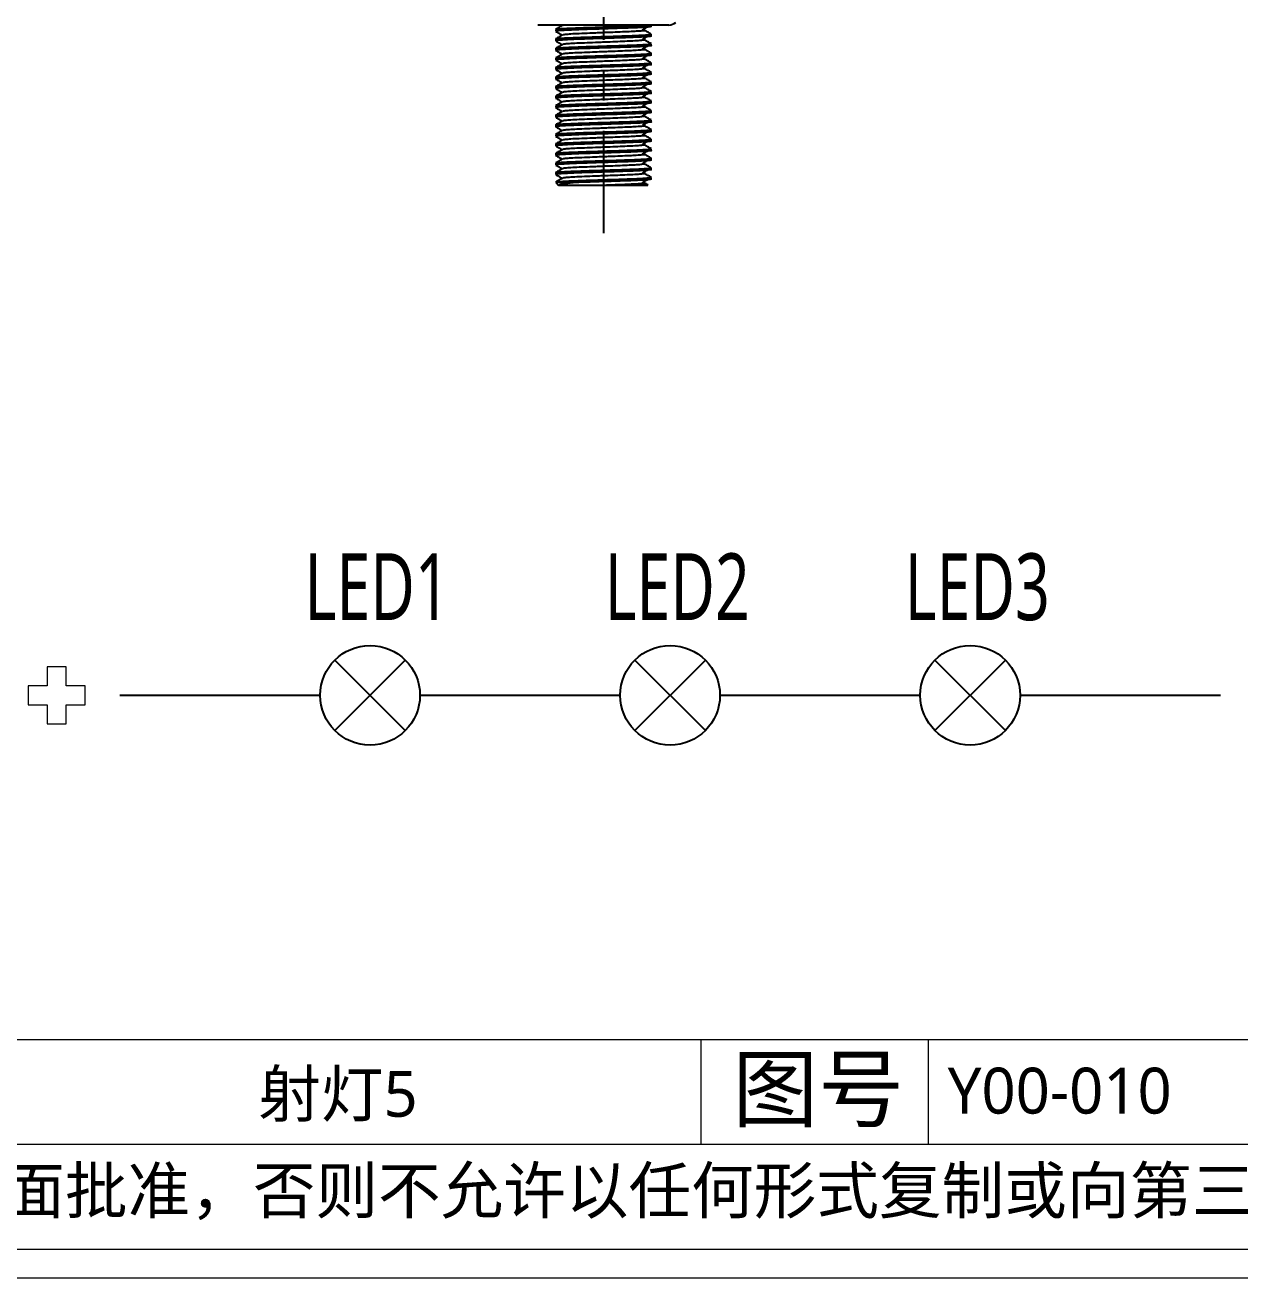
# Model space of a CAD drawing. Header units: millimetres. Extents: x 1036 to 1568, y -23 to 352.
# Drawn here: x 1200.8 to 1328, y -23.1 to 108.2 of the extents above; entities that cross this region are included whole.
import ezdxf

# ---------------------------------------------------------------- set-up
doc = ezdxf.new("R2010")
doc.units = ezdxf.units.MM
doc.linetypes.add('CENTER', pattern=[50.8, 31.75, -6.35, 6.35, -6.35])
doc.layers.get('Defpoints').update_dxf_attribs({"color": 6, "lineweight": 9})
for name, color, linetype, lineweight in [('CenterLine', 1, 'CENTER', 9), ('Dimension', 136, 'Continuous', 9), ('SolidLine', 7, 'Continuous', 30)]:
    doc.layers.add(name, color=color, linetype=linetype, lineweight=lineweight)
doc.styles.add('SLDTEXTSTYLE5', font='TXT', dxfattribs={"width": 0.7})
doc.styles.add('微软雅黑-Light', font='')
doc.styles.get('微软雅黑-Light').set_extended_font_data('Microsoft YaHei Light')

msp = doc.modelspace()

# ---------------------------------------------------------------- linework, layer by layer
at = {"layer": 'CenterLine', "lineweight": -3, "ltscale": 0.5}
msp.add_line((1261.39, 325.68), (1261.39, 86.37), dxfattribs=at)
at = {"layer": 'Defpoints'}
for p, q in [((1039.31, 1.88), (1564.91, 1.88)), ((1271.57, 1.88), (1271.57, -9.1)), ((1295.38, 1.88), (1295.38, -9.1)), ((1564.91, -9.1), (1121.72, -9.1))]:
    msp.add_line(p, q, dxfattribs=at)
for points in [[(1567.91, -23.09), (1567.91, 351.9), (1036.31, 351.9), (1036.31, -23.09)], [(1564.91, -20.09), (1564.91, 348.9), (1039.31, 348.9), (1039.31, -20.09)]]:
    msp.add_lwpolyline(points, close=True, dxfattribs=at)
at = {"layer": 'Dimension'}
for points in [[(1205.13, 38.94), (1205.13, 40.94), (1203.13, 40.94), (1203.13, 38.94)], [(1203.13, 38.94), (1201.13, 38.94), (1201.13, 36.94), (1203.13, 36.94)], [(1205.13, 36.94), (1207.13, 36.94), (1207.13, 38.94), (1205.13, 38.94)], [(1203.13, 36.94), (1203.13, 34.94), (1205.13, 34.94), (1205.13, 36.94)]]:
    msp.add_lwpolyline(points, dxfattribs=at)
at = {"layer": 'SolidLine', "color": 7, "linetype": 'Continuous', "lineweight": 25}
for p, q in [((1268.25, 108.16), (1254.52, 108.16)), ((1256.39, 107.71), (1256.39, 107.51)), ((1256.99, 108.16), (1257.07, 108.11)), ((1266.39, 108.01), (1266.39, 108.16)), ((1256.39, 106.71), (1256.39, 106.51)), ((1266.39, 107.01), (1266.39, 107.21)), ((1256.39, 105.71), (1256.39, 105.51)), ((1266.39, 106.01), (1266.39, 106.21)), ((1266.39, 105.01), (1266.39, 105.21)), ((1256.39, 104.71), (1256.39, 104.51)), ((1256.39, 103.71), (1256.39, 103.51)), ((1266.39, 104.01), (1266.39, 104.21)), ((1256.39, 102.71), (1256.39, 102.51)), ((1266.39, 103.01), (1266.39, 103.21)), ((1256.39, 101.71), (1256.39, 101.51)), ((1266.39, 102.01), (1266.39, 102.21)), ((1266.39, 101.01), (1266.39, 101.21)), ((1256.39, 100.71), (1256.39, 100.51)), ((1266.39, 100.01), (1266.39, 100.21)), ((1256.39, 99.71), (1256.39, 99.51)), ((1256.39, 98.71), (1256.39, 98.51)), ((1266.39, 99.01), (1266.39, 99.21)), ((1256.39, 97.71), (1256.39, 97.51)), ((1266.39, 98.01), (1266.39, 98.21)), ((1266.39, 97.01), (1266.39, 97.21)), ((1256.39, 96.71), (1256.39, 96.51)), ((1266.39, 96.01), (1266.39, 96.21)), ((1256.39, 95.71), (1256.39, 95.51)), ((1256.39, 94.71), (1256.39, 94.51)), ((1266.39, 95.01), (1266.39, 95.21)), ((1256.39, 93.71), (1256.39, 93.51)), ((1266.39, 94.01), (1266.39, 94.21)), ((1266.39, 93.01), (1266.39, 93.21)), ((1256.39, 92.71), (1256.39, 92.51)), ((1266.39, 92.01), (1266.39, 92.21)), ((1256.39, 91.66), (1256.69, 91.36)), ((1258.31, 91.66), (1256.39, 91.66)), ((1266.03, 91.36), (1266.03, 91.37))]:
    msp.add_line(p, q, dxfattribs=at)
at = {"layer": 'SolidLine', "lineweight": -3}
for p, q in [((1240.64, 34.26), (1233.26, 41.64)), ((1233.26, 34.26), (1240.64, 41.64)), ((1272.06, 34.26), (1264.68, 41.64)), ((1264.68, 34.26), (1272.06, 41.64)), ((1303.48, 34.26), (1296.1, 41.64)), ((1296.1, 34.26), (1303.48, 41.64)), ((1210.74, 37.95), (1231.73, 37.95)), ((1242.16, 37.95), (1263.15, 37.95)), ((1273.59, 37.95), (1294.57, 37.95)), ((1305.01, 37.95), (1325.99, 37.95))]:
    msp.add_line(p, q, dxfattribs=at)
for centre in [(1236.95, 37.95), (1268.37, 37.95), (1299.79, 37.95)]:
    msp.add_circle(centre, 5.22, dxfattribs=at)
at = {"layer": 'SolidLine', "color": 7, "linetype": 'Continuous', "lineweight": 25}
msp.add_arc((1267.78, 110.58), 2.47, 280.7935, 298.9646, dxfattribs=at)
for points, knots in [([(1257.09, 108.12), (1256.98, 108.05), (1256.74, 107.92), (1256.51, 107.78), (1256.4, 107.72)], [0, 0, 0, 0, 0.4999178, 1, 1, 1, 1]), ([(1266.37, 108.01), (1266.37, 108.01), (1266.39, 107.99), (1266.12, 107.96), (1265.47, 107.91), (1264.53, 107.87), (1263.44, 107.83), (1262.21, 107.79), (1260.93, 107.75), (1259.67, 107.71), (1258.53, 107.67), (1257.57, 107.62), (1256.87, 107.59), (1256.44, 107.55), (1256.42, 107.52), (1256.41, 107.51)], [0, 0, 0, 0, 0.022688, 0.112978, 0.205126, 0.285718, 0.366246, 0.448243, 0.529054, 0.609377, 0.691352, 0.772363, 0.85252, 0.934455, 1, 1, 1, 1]), ([(1256.42, 107.72), (1256.42, 107.72), (1256.42, 107.74), (1256.71, 107.77), (1257.3, 107.81), (1258.18, 107.85), (1259.27, 107.89), (1260.49, 107.93), (1261.77, 107.97), (1263.03, 108.01), (1264.18, 108.05), (1265.14, 108.09), (1265.81, 108.13), (1266.02, 108.15), (1266.09, 108.16)], [0, 0, 0, 0, 0.02808, 0.113512, 0.205776, 0.297067, 0.390382, 0.482854, 0.574, 0.667247, 0.759906, 0.850951, 0.944107, 1, 1, 1, 1]), ([(1257.3, 108.16), (1257.26, 108.15), (1257.13, 108.14), (1257.13, 108.13), (1257.14, 108.12)], [0, 0, 0, 0, 0.295895, 1, 1, 1, 1]), ([(1265.46, 107.66), (1265.57, 107.73), (1265.79, 107.86), (1266.01, 108), (1266.12, 108.06)], [0, 0, 0, 0, 0.4999896, 1, 1, 1, 1]), ([(1256.39, 107.5), (1256.51, 107.44), (1256.74, 107.3), (1256.96, 107.17), (1257.07, 107.11)], [0, 0, 0, 0, 0.512173, 1, 1, 1, 1]), ([(1256.39, 106.5), (1256.51, 106.44), (1256.74, 106.3), (1256.96, 106.17), (1257.07, 106.11)], [0, 0, 0, 0, 0.512173, 1, 1, 1, 1]), ([(1257.09, 107.12), (1256.98, 107.05), (1256.74, 106.92), (1256.51, 106.78), (1256.4, 106.72)], [0, 0, 0, 0, 0.499919, 1, 1, 1, 1]), ([(1266.37, 107.01), (1266.37, 107.01), (1266.39, 106.99), (1266.12, 106.96), (1265.47, 106.91), (1264.53, 106.87), (1263.44, 106.83), (1262.21, 106.79), (1260.93, 106.75), (1259.67, 106.71), (1258.53, 106.67), (1257.57, 106.62), (1256.87, 106.59), (1256.44, 106.55), (1256.42, 106.52), (1256.41, 106.51)], [0, 0, 0, 0, 0.022688, 0.112978, 0.205126, 0.285718, 0.366246, 0.448243, 0.529054, 0.609377, 0.691352, 0.772363, 0.85252, 0.934455, 1, 1, 1, 1]), ([(1256.42, 106.72), (1256.42, 106.72), (1256.42, 106.74), (1256.71, 106.77), (1257.3, 106.81), (1258.18, 106.85), (1259.27, 106.89), (1260.49, 106.93), (1261.77, 106.97), (1263.03, 107.01), (1264.18, 107.05), (1265.15, 107.09), (1265.87, 107.13), (1266.32, 107.17), (1266.35, 107.19), (1266.37, 107.21)], [0, 0, 0, 0, 0.025152, 0.101678, 0.184323, 0.266097, 0.349683, 0.432515, 0.514158, 0.597683, 0.680683, 0.762236, 0.84568, 0.928828, 1, 1, 1, 1]), ([(1265.63, 107.62), (1265.66, 107.61), (1265.73, 107.59), (1265.46, 107.55), (1264.91, 107.51), (1264.1, 107.47), (1263.16, 107.43), (1262.2, 107.39), (1261.31, 107.36), (1260.39, 107.32), (1259.36, 107.28), (1258.35, 107.24), (1257.6, 107.19), (1257.17, 107.15), (1257.15, 107.13), (1257.14, 107.12)], [0, 0, 0, 0, 0.0444103, 0.1347203, 0.2268902, 0.3075015, 0.3880471, 0.4700638, 0.5281682, 0.5848154, 0.6763492, 0.7681827, 0.8581192, 0.9500945, 1, 1, 1, 1]), ([(1265.63, 106.62), (1265.66, 106.61), (1265.73, 106.59), (1265.46, 106.55), (1264.91, 106.51), (1264.1, 106.47), (1263.16, 106.43), (1262.2, 106.39), (1261.31, 106.36), (1260.39, 106.32), (1259.36, 106.28), (1258.35, 106.24), (1257.6, 106.19), (1257.17, 106.15), (1257.15, 106.13), (1257.14, 106.12)], [0, 0, 0, 0, 0.04441, 0.13472, 0.22689, 0.307501, 0.388047, 0.470064, 0.528168, 0.584815, 0.676349, 0.768183, 0.858119, 0.950094, 1, 1, 1, 1]), ([(1265.46, 106.66), (1265.57, 106.73), (1265.79, 106.86), (1266.01, 107), (1266.12, 107.06)], [0, 0, 0, 0, 0.4999896, 1, 1, 1, 1]), ([(1266.38, 107.22), (1266.26, 107.28), (1266.03, 107.42), (1265.79, 107.55), (1265.68, 107.62)], [0, 0, 0, 0, 0.500081, 1, 1, 1, 1]), ([(1266.38, 106.22), (1266.26, 106.28), (1266.03, 106.42), (1265.79, 106.55), (1265.68, 106.62)], [0, 0, 0, 0, 0.5000822, 1, 1, 1, 1]), ([(1256.39, 105.5), (1256.51, 105.44), (1256.74, 105.3), (1256.96, 105.17), (1257.07, 105.11)], [0, 0, 0, 0, 0.512176, 1, 1, 1, 1]), ([(1257.09, 106.12), (1256.98, 106.05), (1256.74, 105.92), (1256.51, 105.78), (1256.4, 105.72)], [0, 0, 0, 0, 0.4999178, 1, 1, 1, 1]), ([(1257.09, 105.12), (1256.98, 105.05), (1256.74, 104.92), (1256.51, 104.78), (1256.4, 104.72)], [0, 0, 0, 0, 0.499919, 1, 1, 1, 1]), ([(1266.37, 106.01), (1266.37, 106.01), (1266.39, 105.99), (1266.12, 105.96), (1265.47, 105.91), (1264.53, 105.87), (1263.44, 105.83), (1262.21, 105.79), (1260.93, 105.75), (1259.67, 105.71), (1258.53, 105.67), (1257.57, 105.62), (1256.87, 105.59), (1256.44, 105.55), (1256.42, 105.52), (1256.41, 105.51)], [0, 0, 0, 0, 0.022688, 0.112978, 0.205126, 0.285718, 0.366246, 0.448243, 0.529054, 0.609377, 0.691352, 0.772363, 0.85252, 0.934455, 1, 1, 1, 1]), ([(1266.37, 105.01), (1266.37, 105.01), (1266.39, 104.99), (1266.12, 104.96), (1265.47, 104.91), (1264.53, 104.87), (1263.44, 104.83), (1262.21, 104.79), (1260.93, 104.75), (1259.67, 104.71), (1258.53, 104.67), (1257.57, 104.62), (1256.87, 104.59), (1256.44, 104.55), (1256.42, 104.52), (1256.41, 104.51)], [0, 0, 0, 0, 0.022688, 0.112978, 0.205126, 0.285718, 0.366246, 0.448243, 0.529054, 0.609377, 0.691352, 0.772363, 0.85252, 0.934455, 1, 1, 1, 1]), ([(1256.42, 105.72), (1256.42, 105.72), (1256.42, 105.74), (1256.71, 105.77), (1257.3, 105.81), (1258.18, 105.85), (1259.27, 105.89), (1260.49, 105.93), (1261.77, 105.97), (1263.03, 106.01), (1264.18, 106.05), (1265.15, 106.09), (1265.87, 106.13), (1266.32, 106.17), (1266.35, 106.19), (1266.37, 106.21)], [0, 0, 0, 0, 0.025152, 0.101678, 0.184323, 0.266097, 0.349683, 0.432515, 0.514158, 0.597683, 0.680683, 0.762236, 0.84568, 0.928828, 1, 1, 1, 1]), ([(1256.42, 104.72), (1256.42, 104.72), (1256.42, 104.74), (1256.71, 104.77), (1257.3, 104.81), (1258.18, 104.85), (1259.27, 104.89), (1260.49, 104.93), (1261.77, 104.97), (1263.03, 105.01), (1264.18, 105.05), (1265.15, 105.09), (1265.87, 105.13), (1266.32, 105.17), (1266.35, 105.19), (1266.37, 105.21)], [0, 0, 0, 0, 0.025152, 0.101678, 0.184323, 0.266097, 0.349683, 0.432515, 0.514158, 0.597683, 0.680683, 0.762236, 0.84568, 0.928828, 1, 1, 1, 1]), ([(1265.63, 105.62), (1265.66, 105.61), (1265.73, 105.59), (1265.46, 105.55), (1264.91, 105.51), (1264.1, 105.47), (1263.16, 105.43), (1262.2, 105.39), (1261.31, 105.36), (1260.39, 105.32), (1259.36, 105.28), (1258.35, 105.24), (1257.6, 105.19), (1257.17, 105.15), (1257.15, 105.13), (1257.14, 105.12)], [0, 0, 0, 0, 0.04441, 0.13472, 0.22689, 0.307501, 0.388047, 0.470064, 0.528168, 0.584815, 0.676349, 0.768183, 0.858119, 0.950094, 1, 1, 1, 1]), ([(1265.46, 105.66), (1265.57, 105.73), (1265.79, 105.86), (1266.01, 106), (1266.12, 106.06)], [0, 0, 0, 0, 0.499988, 1, 1, 1, 1]), ([(1265.46, 104.66), (1265.57, 104.73), (1265.79, 104.86), (1266.01, 105), (1266.12, 105.06)], [0, 0, 0, 0, 0.4999896, 1, 1, 1, 1]), ([(1266.38, 105.22), (1266.26, 105.28), (1266.03, 105.42), (1265.79, 105.55), (1265.68, 105.62)], [0, 0, 0, 0, 0.500081, 1, 1, 1, 1]), ([(1256.39, 104.5), (1256.51, 104.44), (1256.74, 104.3), (1256.96, 104.17), (1257.07, 104.11)], [0, 0, 0, 0, 0.512173, 1, 1, 1, 1]), ([(1257.09, 104.12), (1256.98, 104.05), (1256.74, 103.92), (1256.51, 103.78), (1256.4, 103.72)], [0, 0, 0, 0, 0.4999178, 1, 1, 1, 1]), ([(1266.37, 104.01), (1266.37, 104.01), (1266.39, 103.99), (1266.12, 103.96), (1265.47, 103.91), (1264.53, 103.87), (1263.44, 103.83), (1262.21, 103.79), (1260.93, 103.75), (1259.67, 103.71), (1258.53, 103.67), (1257.57, 103.62), (1256.87, 103.59), (1256.44, 103.55), (1256.42, 103.52), (1256.41, 103.51)], [0, 0, 0, 0, 0.022688, 0.112978, 0.205126, 0.285718, 0.366246, 0.448243, 0.529054, 0.609377, 0.691352, 0.772363, 0.85252, 0.934455, 1, 1, 1, 1]), ([(1256.42, 103.72), (1256.42, 103.72), (1256.42, 103.74), (1256.71, 103.77), (1257.3, 103.81), (1258.18, 103.85), (1259.27, 103.89), (1260.49, 103.93), (1261.77, 103.97), (1263.03, 104.01), (1264.18, 104.05), (1265.15, 104.09), (1265.87, 104.13), (1266.32, 104.17), (1266.35, 104.19), (1266.37, 104.21)], [0, 0, 0, 0, 0.025152, 0.101678, 0.184323, 0.266097, 0.349683, 0.432515, 0.514158, 0.597683, 0.680683, 0.762236, 0.84568, 0.928828, 1, 1, 1, 1]), ([(1265.63, 104.62), (1265.66, 104.61), (1265.73, 104.59), (1265.46, 104.55), (1264.91, 104.51), (1264.1, 104.47), (1263.16, 104.43), (1262.2, 104.39), (1261.31, 104.36), (1260.39, 104.32), (1259.36, 104.28), (1258.35, 104.24), (1257.6, 104.19), (1257.17, 104.15), (1257.15, 104.13), (1257.14, 104.12)], [0, 0, 0, 0, 0.04441, 0.13472, 0.22689, 0.307501, 0.388047, 0.470064, 0.528168, 0.584815, 0.676349, 0.768183, 0.858119, 0.950094, 1, 1, 1, 1]), ([(1265.46, 103.66), (1265.57, 103.73), (1265.79, 103.86), (1266.01, 104), (1266.12, 104.06)], [0, 0, 0, 0, 0.499988, 1, 1, 1, 1]), ([(1266.38, 104.22), (1266.26, 104.28), (1266.03, 104.42), (1265.79, 104.55), (1265.68, 104.62)], [0, 0, 0, 0, 0.5000822, 1, 1, 1, 1]), ([(1256.39, 103.5), (1256.51, 103.44), (1256.74, 103.3), (1256.96, 103.17), (1257.07, 103.11)], [0, 0, 0, 0, 0.512176, 1, 1, 1, 1]), ([(1256.39, 102.5), (1256.51, 102.44), (1256.74, 102.3), (1256.96, 102.17), (1257.07, 102.11)], [0, 0, 0, 0, 0.512173, 1, 1, 1, 1]), ([(1257.09, 103.12), (1256.98, 103.05), (1256.74, 102.92), (1256.51, 102.78), (1256.4, 102.72)], [0, 0, 0, 0, 0.4999178, 1, 1, 1, 1]), ([(1266.37, 103.01), (1266.37, 103.01), (1266.39, 102.99), (1266.12, 102.96), (1265.47, 102.91), (1264.53, 102.87), (1263.44, 102.83), (1262.21, 102.79), (1260.93, 102.75), (1259.67, 102.71), (1258.53, 102.67), (1257.57, 102.62), (1256.87, 102.59), (1256.44, 102.55), (1256.42, 102.52), (1256.41, 102.51)], [0, 0, 0, 0, 0.022688, 0.112978, 0.205126, 0.285718, 0.366246, 0.448243, 0.529054, 0.609377, 0.691352, 0.772363, 0.85252, 0.934455, 1, 1, 1, 1]), ([(1256.42, 102.72), (1256.42, 102.72), (1256.42, 102.74), (1256.71, 102.77), (1257.3, 102.81), (1258.18, 102.85), (1259.27, 102.89), (1260.49, 102.93), (1261.77, 102.97), (1263.03, 103.01), (1264.18, 103.05), (1265.15, 103.09), (1265.87, 103.13), (1266.32, 103.17), (1266.35, 103.19), (1266.37, 103.21)], [0, 0, 0, 0, 0.025152, 0.101678, 0.184323, 0.266097, 0.349683, 0.432515, 0.514158, 0.597683, 0.680683, 0.762236, 0.84568, 0.928828, 1, 1, 1, 1]), ([(1265.63, 103.62), (1265.66, 103.61), (1265.73, 103.59), (1265.46, 103.55), (1264.91, 103.51), (1264.1, 103.47), (1263.16, 103.43), (1262.2, 103.39), (1261.31, 103.36), (1260.39, 103.32), (1259.36, 103.28), (1258.35, 103.24), (1257.6, 103.19), (1257.17, 103.15), (1257.15, 103.13), (1257.14, 103.12)], [0, 0, 0, 0, 0.04441, 0.13472, 0.22689, 0.307501, 0.388047, 0.470064, 0.528168, 0.584815, 0.676349, 0.768183, 0.858119, 0.950094, 1, 1, 1, 1]), ([(1265.63, 102.62), (1265.66, 102.61), (1265.73, 102.59), (1265.46, 102.55), (1264.91, 102.51), (1264.1, 102.47), (1263.16, 102.43), (1262.2, 102.39), (1261.31, 102.36), (1260.39, 102.32), (1259.36, 102.28), (1258.35, 102.24), (1257.6, 102.19), (1257.17, 102.15), (1257.15, 102.13), (1257.14, 102.12)], [0, 0, 0, 0, 0.04441, 0.13472, 0.22689, 0.307501, 0.388047, 0.470064, 0.528168, 0.584815, 0.676349, 0.768183, 0.858119, 0.950094, 1, 1, 1, 1]), ([(1265.46, 102.66), (1265.57, 102.73), (1265.79, 102.86), (1266.01, 103), (1266.12, 103.06)], [0, 0, 0, 0, 0.4999896, 1, 1, 1, 1]), ([(1266.38, 103.22), (1266.26, 103.28), (1266.03, 103.42), (1265.79, 103.55), (1265.68, 103.62)], [0, 0, 0, 0, 0.500081, 1, 1, 1, 1]), ([(1266.38, 102.22), (1266.26, 102.28), (1266.03, 102.42), (1265.79, 102.55), (1265.68, 102.62)], [0, 0, 0, 0, 0.5000822, 1, 1, 1, 1]), ([(1256.39, 101.5), (1256.51, 101.44), (1256.74, 101.3), (1256.96, 101.17), (1257.07, 101.11)], [0, 0, 0, 0, 0.512176, 1, 1, 1, 1]), ([(1257.09, 102.12), (1256.98, 102.05), (1256.74, 101.92), (1256.51, 101.78), (1256.4, 101.72)], [0, 0, 0, 0, 0.499919, 1, 1, 1, 1]), ([(1257.09, 101.12), (1256.98, 101.05), (1256.74, 100.92), (1256.51, 100.78), (1256.4, 100.72)], [0, 0, 0, 0, 0.4999178, 1, 1, 1, 1]), ([(1266.37, 102.01), (1266.37, 102.01), (1266.39, 101.99), (1266.12, 101.96), (1265.47, 101.91), (1264.53, 101.87), (1263.44, 101.83), (1262.21, 101.79), (1260.93, 101.75), (1259.67, 101.71), (1258.53, 101.67), (1257.57, 101.62), (1256.87, 101.59), (1256.44, 101.55), (1256.42, 101.52), (1256.41, 101.51)], [0, 0, 0, 0, 0.022688, 0.112978, 0.205126, 0.285718, 0.366246, 0.448243, 0.529054, 0.609377, 0.691352, 0.772363, 0.85252, 0.934455, 1, 1, 1, 1]), ([(1256.42, 101.72), (1256.42, 101.72), (1256.42, 101.74), (1256.71, 101.77), (1257.3, 101.81), (1258.18, 101.85), (1259.27, 101.89), (1260.49, 101.93), (1261.77, 101.97), (1263.03, 102.01), (1264.18, 102.05), (1265.15, 102.09), (1265.87, 102.13), (1266.32, 102.17), (1266.35, 102.19), (1266.37, 102.21)], [0, 0, 0, 0, 0.025152, 0.101678, 0.184323, 0.266097, 0.349683, 0.432515, 0.514158, 0.597683, 0.680683, 0.762236, 0.84568, 0.928828, 1, 1, 1, 1]), ([(1256.42, 100.72), (1256.42, 100.72), (1256.42, 100.74), (1256.71, 100.77), (1257.3, 100.81), (1258.18, 100.85), (1259.27, 100.89), (1260.49, 100.93), (1261.77, 100.97), (1263.03, 101.01), (1264.18, 101.05), (1265.15, 101.09), (1265.87, 101.13), (1266.32, 101.17), (1266.35, 101.19), (1266.37, 101.21)], [0, 0, 0, 0, 0.025152, 0.101678, 0.184323, 0.266097, 0.349683, 0.432515, 0.514158, 0.597683, 0.680683, 0.762236, 0.84568, 0.928828, 1, 1, 1, 1]), ([(1265.63, 101.62), (1265.66, 101.61), (1265.73, 101.59), (1265.46, 101.55), (1264.91, 101.51), (1264.1, 101.47), (1263.16, 101.43), (1262.2, 101.39), (1261.31, 101.36), (1260.39, 101.32), (1259.36, 101.28), (1258.35, 101.24), (1257.6, 101.19), (1257.17, 101.15), (1257.15, 101.13), (1257.14, 101.12)], [0, 0, 0, 0, 0.04441, 0.13472, 0.22689, 0.307501, 0.388047, 0.470064, 0.528168, 0.584815, 0.676349, 0.768183, 0.858119, 0.950094, 1, 1, 1, 1]), ([(1265.46, 101.66), (1265.57, 101.73), (1265.79, 101.86), (1266.01, 102), (1266.12, 102.06)], [0, 0, 0, 0, 0.499991, 1, 1, 1, 1]), ([(1266.38, 101.22), (1266.26, 101.28), (1266.03, 101.42), (1265.79, 101.55), (1265.68, 101.62)], [0, 0, 0, 0, 0.500081, 1, 1, 1, 1]), ([(1256.39, 100.5), (1256.51, 100.44), (1256.74, 100.3), (1256.96, 100.17), (1257.07, 100.11)], [0, 0, 0, 0, 0.512173, 1, 1, 1, 1]), ([(1257.09, 100.12), (1256.98, 100.05), (1256.74, 99.92), (1256.51, 99.78), (1256.4, 99.72)], [0, 0, 0, 0, 0.499919, 1, 1, 1, 1]), ([(1266.37, 101.01), (1266.37, 101.01), (1266.39, 100.99), (1266.12, 100.96), (1265.47, 100.91), (1264.53, 100.87), (1263.44, 100.83), (1262.21, 100.79), (1260.93, 100.75), (1259.67, 100.71), (1258.53, 100.67), (1257.57, 100.62), (1256.87, 100.59), (1256.44, 100.55), (1256.42, 100.52), (1256.41, 100.51)], [0, 0, 0, 0, 0.022688, 0.112978, 0.205126, 0.285718, 0.366246, 0.448243, 0.529054, 0.609377, 0.691352, 0.772363, 0.85252, 0.934455, 1, 1, 1, 1]), ([(1266.37, 100.01), (1266.37, 100.01), (1266.39, 99.99), (1266.12, 99.96), (1265.47, 99.91), (1264.53, 99.87), (1263.44, 99.83), (1262.21, 99.79), (1260.93, 99.75), (1259.67, 99.71), (1258.53, 99.67), (1257.57, 99.62), (1256.87, 99.59), (1256.44, 99.55), (1256.42, 99.52), (1256.41, 99.51)], [0, 0, 0, 0, 0.022688, 0.112978, 0.205126, 0.285718, 0.366246, 0.448243, 0.529054, 0.609377, 0.691352, 0.772363, 0.85252, 0.934455, 1, 1, 1, 1]), ([(1256.42, 99.72), (1256.42, 99.72), (1256.42, 99.74), (1256.71, 99.77), (1257.3, 99.81), (1258.18, 99.85), (1259.27, 99.89), (1260.49, 99.93), (1261.77, 99.97), (1263.03, 100.01), (1264.18, 100.05), (1265.15, 100.09), (1265.87, 100.13), (1266.32, 100.17), (1266.35, 100.19), (1266.37, 100.21)], [0, 0, 0, 0, 0.025152, 0.101678, 0.184323, 0.266097, 0.349683, 0.432515, 0.514158, 0.597683, 0.680683, 0.762236, 0.84568, 0.928828, 1, 1, 1, 1]), ([(1265.63, 100.62), (1265.66, 100.61), (1265.73, 100.59), (1265.46, 100.55), (1264.91, 100.51), (1264.1, 100.47), (1263.16, 100.43), (1262.2, 100.39), (1261.31, 100.36), (1260.39, 100.32), (1259.36, 100.28), (1258.35, 100.24), (1257.6, 100.19), (1257.17, 100.15), (1257.15, 100.13), (1257.14, 100.12)], [0, 0, 0, 0, 0.0444103, 0.1347203, 0.2268902, 0.3075015, 0.3880471, 0.4700638, 0.5281682, 0.5848154, 0.6763492, 0.7681827, 0.8581192, 0.9500945, 1, 1, 1, 1]), ([(1265.46, 100.66), (1265.57, 100.73), (1265.79, 100.86), (1266.01, 101), (1266.12, 101.06)], [0, 0, 0, 0, 0.4999896, 1, 1, 1, 1]), ([(1265.46, 99.66), (1265.57, 99.73), (1265.79, 99.86), (1266.01, 100), (1266.12, 100.06)], [0, 0, 0, 0, 0.499991, 1, 1, 1, 1]), ([(1266.38, 100.22), (1266.26, 100.28), (1266.03, 100.42), (1265.79, 100.55), (1265.68, 100.62)], [0, 0, 0, 0, 0.5000822, 1, 1, 1, 1]), ([(1256.39, 99.5), (1256.51, 99.44), (1256.74, 99.3), (1256.96, 99.17), (1257.07, 99.11)], [0, 0, 0, 0, 0.512176, 1, 1, 1, 1]), ([(1256.39, 98.5), (1256.51, 98.44), (1256.74, 98.3), (1256.96, 98.17), (1257.07, 98.11)], [0, 0, 0, 0, 0.512173, 1, 1, 1, 1]), ([(1257.09, 99.12), (1256.98, 99.05), (1256.74, 98.92), (1256.51, 98.78), (1256.4, 98.72)], [0, 0, 0, 0, 0.4999178, 1, 1, 1, 1]), ([(1266.37, 99.01), (1266.37, 99.01), (1266.39, 98.99), (1266.12, 98.96), (1265.47, 98.91), (1264.53, 98.87), (1263.44, 98.83), (1262.21, 98.79), (1260.93, 98.75), (1259.67, 98.71), (1258.53, 98.67), (1257.57, 98.62), (1256.87, 98.59), (1256.44, 98.55), (1256.42, 98.52), (1256.41, 98.51)], [0, 0, 0, 0, 0.022688, 0.112978, 0.205126, 0.285718, 0.366246, 0.448243, 0.529054, 0.609377, 0.691352, 0.772363, 0.85252, 0.934455, 1, 1, 1, 1]), ([(1256.42, 98.72), (1256.42, 98.72), (1256.42, 98.74), (1256.71, 98.77), (1257.3, 98.81), (1258.18, 98.85), (1259.27, 98.89), (1260.49, 98.93), (1261.77, 98.97), (1263.03, 99.01), (1264.18, 99.05), (1265.15, 99.09), (1265.87, 99.13), (1266.32, 99.17), (1266.35, 99.19), (1266.37, 99.21)], [0, 0, 0, 0, 0.025152, 0.101678, 0.184323, 0.266097, 0.349683, 0.432515, 0.514158, 0.597683, 0.680683, 0.762236, 0.84568, 0.928828, 1, 1, 1, 1]), ([(1265.63, 99.62), (1265.66, 99.61), (1265.73, 99.59), (1265.46, 99.55), (1264.91, 99.51), (1264.1, 99.47), (1263.16, 99.43), (1262.2, 99.39), (1261.31, 99.36), (1260.39, 99.32), (1259.36, 99.28), (1258.35, 99.24), (1257.6, 99.19), (1257.17, 99.15), (1257.15, 99.13), (1257.14, 99.12)], [0, 0, 0, 0, 0.04441, 0.13472, 0.22689, 0.307501, 0.388047, 0.470064, 0.528168, 0.584815, 0.676349, 0.768183, 0.858119, 0.950094, 1, 1, 1, 1]), ([(1265.63, 98.62), (1265.66, 98.61), (1265.73, 98.59), (1265.46, 98.55), (1264.91, 98.51), (1264.1, 98.47), (1263.16, 98.43), (1262.2, 98.39), (1261.31, 98.36), (1260.39, 98.32), (1259.36, 98.28), (1258.35, 98.24), (1257.6, 98.19), (1257.17, 98.15), (1257.15, 98.13), (1257.14, 98.12)], [0, 0, 0, 0, 0.0444103, 0.1347203, 0.2268902, 0.3075015, 0.3880471, 0.4700638, 0.5281682, 0.5848154, 0.6763492, 0.7681827, 0.8581192, 0.9500945, 1, 1, 1, 1]), ([(1265.46, 98.66), (1265.57, 98.73), (1265.79, 98.86), (1266.01, 99), (1266.12, 99.06)], [0, 0, 0, 0, 0.4999896, 1, 1, 1, 1]), ([(1266.38, 99.22), (1266.26, 99.28), (1266.03, 99.42), (1265.79, 99.55), (1265.68, 99.62)], [0, 0, 0, 0, 0.500081, 1, 1, 1, 1]), ([(1266.38, 98.22), (1266.26, 98.28), (1266.03, 98.42), (1265.79, 98.55), (1265.68, 98.62)], [0, 0, 0, 0, 0.5000822, 1, 1, 1, 1]), ([(1256.39, 97.5), (1256.51, 97.44), (1256.74, 97.3), (1256.96, 97.17), (1257.07, 97.11)], [0, 0, 0, 0, 0.512176, 1, 1, 1, 1]), ([(1257.09, 98.12), (1256.98, 98.05), (1256.74, 97.92), (1256.51, 97.78), (1256.4, 97.72)], [0, 0, 0, 0, 0.499919, 1, 1, 1, 1]), ([(1266.37, 98.01), (1266.37, 98.01), (1266.39, 97.99), (1266.12, 97.96), (1265.47, 97.91), (1264.53, 97.87), (1263.44, 97.83), (1262.21, 97.79), (1260.93, 97.75), (1259.67, 97.71), (1258.53, 97.67), (1257.57, 97.62), (1256.87, 97.59), (1256.44, 97.55), (1256.42, 97.52), (1256.41, 97.51)], [0, 0, 0, 0, 0.022688, 0.112978, 0.205126, 0.285718, 0.366246, 0.448243, 0.529054, 0.609377, 0.691352, 0.772363, 0.85252, 0.934455, 1, 1, 1, 1]), ([(1256.42, 97.72), (1256.42, 97.72), (1256.42, 97.74), (1256.71, 97.77), (1257.3, 97.81), (1258.18, 97.85), (1259.27, 97.89), (1260.49, 97.93), (1261.77, 97.97), (1263.03, 98.01), (1264.18, 98.05), (1265.15, 98.09), (1265.87, 98.13), (1266.32, 98.17), (1266.35, 98.19), (1266.37, 98.21)], [0, 0, 0, 0, 0.025152, 0.101678, 0.184323, 0.266097, 0.349683, 0.432515, 0.514158, 0.597683, 0.680683, 0.762236, 0.84568, 0.928828, 1, 1, 1, 1]), ([(1256.42, 96.72), (1256.42, 96.72), (1256.42, 96.74), (1256.71, 96.77), (1257.3, 96.81), (1258.18, 96.85), (1259.27, 96.89), (1260.49, 96.93), (1261.77, 96.97), (1263.03, 97.01), (1264.18, 97.05), (1265.15, 97.09), (1265.87, 97.13), (1266.32, 97.17), (1266.35, 97.19), (1266.37, 97.21)], [0, 0, 0, 0, 0.025152, 0.101678, 0.184323, 0.266097, 0.349683, 0.432515, 0.514158, 0.597683, 0.680683, 0.762236, 0.84568, 0.928828, 1, 1, 1, 1]), ([(1265.63, 97.62), (1265.66, 97.61), (1265.73, 97.59), (1265.46, 97.55), (1264.91, 97.51), (1264.1, 97.47), (1263.16, 97.43), (1262.2, 97.39), (1261.31, 97.36), (1260.39, 97.32), (1259.36, 97.28), (1258.35, 97.24), (1257.6, 97.19), (1257.17, 97.15), (1257.15, 97.13), (1257.14, 97.12)], [0, 0, 0, 0, 0.04441, 0.13472, 0.22689, 0.307501, 0.388047, 0.470064, 0.528168, 0.584815, 0.676349, 0.768183, 0.858119, 0.950094, 1, 1, 1, 1]), ([(1265.46, 97.66), (1265.57, 97.73), (1265.79, 97.86), (1266.01, 98), (1266.12, 98.06)], [0, 0, 0, 0, 0.499991, 1, 1, 1, 1]), ([(1266.38, 97.22), (1266.26, 97.28), (1266.03, 97.42), (1265.79, 97.55), (1265.68, 97.62)], [0, 0, 0, 0, 0.5000822, 1, 1, 1, 1]), ([(1256.39, 96.5), (1256.51, 96.44), (1256.74, 96.3), (1256.96, 96.17), (1257.07, 96.11)], [0, 0, 0, 0, 0.512173, 1, 1, 1, 1]), ([(1257.09, 97.12), (1256.98, 97.05), (1256.74, 96.92), (1256.51, 96.78), (1256.4, 96.72)], [0, 0, 0, 0, 0.4999178, 1, 1, 1, 1]), ([(1257.09, 96.12), (1256.98, 96.05), (1256.74, 95.92), (1256.51, 95.78), (1256.4, 95.72)], [0, 0, 0, 0, 0.499919, 1, 1, 1, 1]), ([(1266.37, 97.01), (1266.37, 97.01), (1266.39, 96.99), (1266.12, 96.96), (1265.47, 96.91), (1264.53, 96.87), (1263.44, 96.83), (1262.21, 96.79), (1260.93, 96.75), (1259.67, 96.71), (1258.53, 96.67), (1257.57, 96.62), (1256.87, 96.59), (1256.44, 96.55), (1256.42, 96.52), (1256.41, 96.51)], [0, 0, 0, 0, 0.022688, 0.112978, 0.205126, 0.285718, 0.366246, 0.448243, 0.529054, 0.609377, 0.691352, 0.772363, 0.85252, 0.934455, 1, 1, 1, 1]), ([(1266.37, 96.01), (1266.37, 96.01), (1266.39, 95.99), (1266.12, 95.96), (1265.47, 95.91), (1264.53, 95.87), (1263.44, 95.83), (1262.21, 95.79), (1260.93, 95.75), (1259.67, 95.71), (1258.53, 95.67), (1257.57, 95.62), (1256.87, 95.59), (1256.44, 95.55), (1256.42, 95.52), (1256.41, 95.51)], [0, 0, 0, 0, 0.022688, 0.112978, 0.205126, 0.285718, 0.366246, 0.448243, 0.529054, 0.609377, 0.691352, 0.772363, 0.85252, 0.934455, 1, 1, 1, 1]), ([(1256.42, 95.72), (1256.42, 95.72), (1256.42, 95.74), (1256.71, 95.77), (1257.3, 95.81), (1258.18, 95.85), (1259.27, 95.89), (1260.49, 95.93), (1261.77, 95.97), (1263.03, 96.01), (1264.18, 96.05), (1265.15, 96.09), (1265.87, 96.13), (1266.32, 96.17), (1266.35, 96.19), (1266.37, 96.21)], [0, 0, 0, 0, 0.025152, 0.101678, 0.184323, 0.266097, 0.349683, 0.432515, 0.514158, 0.597683, 0.680683, 0.762236, 0.84568, 0.928828, 1, 1, 1, 1]), ([(1265.63, 96.62), (1265.66, 96.61), (1265.73, 96.59), (1265.46, 96.55), (1264.91, 96.51), (1264.1, 96.47), (1263.16, 96.43), (1262.2, 96.39), (1261.31, 96.36), (1260.39, 96.32), (1259.36, 96.28), (1258.35, 96.24), (1257.6, 96.19), (1257.17, 96.15), (1257.15, 96.13), (1257.14, 96.12)], [0, 0, 0, 0, 0.0444103, 0.1347203, 0.2268902, 0.3075015, 0.3880471, 0.4700638, 0.5281682, 0.5848154, 0.6763492, 0.7681827, 0.8581192, 0.9500945, 1, 1, 1, 1]), ([(1265.46, 96.66), (1265.57, 96.73), (1265.79, 96.86), (1266.01, 97), (1266.12, 97.06)], [0, 0, 0, 0, 0.4999896, 1, 1, 1, 1]), ([(1265.46, 95.66), (1265.57, 95.73), (1265.79, 95.86), (1266.01, 96), (1266.12, 96.06)], [0, 0, 0, 0, 0.4999896, 1, 1, 1, 1]), ([(1266.38, 96.22), (1266.26, 96.28), (1266.03, 96.42), (1265.79, 96.55), (1265.68, 96.62)], [0, 0, 0, 0, 0.500081, 1, 1, 1, 1]), ([(1256.39, 95.5), (1256.51, 95.44), (1256.74, 95.3), (1256.96, 95.17), (1257.07, 95.11)], [0, 0, 0, 0, 0.512173, 1, 1, 1, 1]), ([(1257.09, 95.12), (1256.98, 95.05), (1256.74, 94.92), (1256.51, 94.78), (1256.4, 94.72)], [0, 0, 0, 0, 0.4999178, 1, 1, 1, 1]), ([(1266.37, 95.01), (1266.37, 95.01), (1266.39, 94.99), (1266.12, 94.96), (1265.47, 94.91), (1264.53, 94.87), (1263.44, 94.83), (1262.21, 94.79), (1260.93, 94.75), (1259.67, 94.71), (1258.53, 94.67), (1257.57, 94.62), (1256.87, 94.59), (1256.44, 94.55), (1256.42, 94.52), (1256.41, 94.51)], [0, 0, 0, 0, 0.022688, 0.112978, 0.205126, 0.285718, 0.366246, 0.448243, 0.529054, 0.609377, 0.691352, 0.772363, 0.85252, 0.934455, 1, 1, 1, 1]), ([(1256.42, 94.72), (1256.42, 94.72), (1256.42, 94.74), (1256.71, 94.77), (1257.3, 94.81), (1258.18, 94.85), (1259.27, 94.89), (1260.49, 94.93), (1261.77, 94.97), (1263.03, 95.01), (1264.18, 95.05), (1265.15, 95.09), (1265.87, 95.13), (1266.32, 95.17), (1266.35, 95.19), (1266.37, 95.21)], [0, 0, 0, 0, 0.025152, 0.101678, 0.184323, 0.266097, 0.349683, 0.432515, 0.514158, 0.597683, 0.680683, 0.762236, 0.84568, 0.928828, 1, 1, 1, 1]), ([(1265.63, 95.62), (1265.66, 95.61), (1265.73, 95.59), (1265.46, 95.55), (1264.91, 95.51), (1264.1, 95.47), (1263.16, 95.43), (1262.2, 95.39), (1261.31, 95.36), (1260.39, 95.32), (1259.36, 95.28), (1258.35, 95.24), (1257.6, 95.19), (1257.17, 95.15), (1257.15, 95.13), (1257.14, 95.12)], [0, 0, 0, 0, 0.04441, 0.13472, 0.22689, 0.307501, 0.388047, 0.470064, 0.528168, 0.584815, 0.676349, 0.768183, 0.858119, 0.950094, 1, 1, 1, 1]), ([(1265.63, 94.62), (1265.66, 94.61), (1265.73, 94.59), (1265.46, 94.55), (1264.91, 94.51), (1264.1, 94.47), (1263.16, 94.43), (1262.2, 94.39), (1261.31, 94.36), (1260.39, 94.32), (1259.36, 94.28), (1258.35, 94.24), (1257.6, 94.19), (1257.17, 94.15), (1257.15, 94.13), (1257.14, 94.12)], [0, 0, 0, 0, 0.0444103, 0.1347203, 0.2268902, 0.3075015, 0.3880471, 0.4700638, 0.5281682, 0.5848154, 0.6763492, 0.7681827, 0.8581192, 0.9500945, 1, 1, 1, 1]), ([(1265.46, 94.66), (1265.57, 94.73), (1265.79, 94.86), (1266.01, 95), (1266.12, 95.06)], [0, 0, 0, 0, 0.499988, 1, 1, 1, 1]), ([(1266.38, 95.22), (1266.26, 95.28), (1266.03, 95.42), (1265.79, 95.55), (1265.68, 95.62)], [0, 0, 0, 0, 0.5000822, 1, 1, 1, 1]), ([(1266.38, 94.22), (1266.26, 94.28), (1266.03, 94.42), (1265.79, 94.55), (1265.68, 94.62)], [0, 0, 0, 0, 0.500081, 1, 1, 1, 1]), ([(1256.39, 94.5), (1256.51, 94.44), (1256.74, 94.3), (1256.96, 94.17), (1257.07, 94.11)], [0, 0, 0, 0, 0.512176, 1, 1, 1, 1]), ([(1256.39, 93.5), (1256.51, 93.44), (1256.74, 93.3), (1256.96, 93.17), (1257.07, 93.11)], [0, 0, 0, 0, 0.512173, 1, 1, 1, 1]), ([(1257.09, 94.12), (1256.98, 94.05), (1256.74, 93.92), (1256.51, 93.78), (1256.4, 93.72)], [0, 0, 0, 0, 0.499919, 1, 1, 1, 1]), ([(1266.37, 94.01), (1266.37, 94.01), (1266.39, 93.99), (1266.12, 93.96), (1265.47, 93.91), (1264.53, 93.87), (1263.44, 93.83), (1262.21, 93.79), (1260.93, 93.75), (1259.67, 93.71), (1258.53, 93.67), (1257.57, 93.62), (1256.87, 93.59), (1256.44, 93.55), (1256.42, 93.52), (1256.41, 93.51)], [0, 0, 0, 0, 0.022688, 0.112978, 0.205126, 0.285718, 0.366246, 0.448243, 0.529054, 0.609377, 0.691352, 0.772363, 0.85252, 0.934455, 1, 1, 1, 1]), ([(1256.42, 93.72), (1256.42, 93.72), (1256.42, 93.74), (1256.71, 93.77), (1257.3, 93.81), (1258.18, 93.85), (1259.27, 93.89), (1260.49, 93.93), (1261.77, 93.97), (1263.03, 94.01), (1264.18, 94.05), (1265.15, 94.09), (1265.87, 94.13), (1266.32, 94.17), (1266.35, 94.19), (1266.37, 94.21)], [0, 0, 0, 0, 0.025152, 0.101678, 0.184323, 0.266097, 0.349683, 0.432515, 0.514158, 0.597683, 0.680683, 0.762236, 0.84568, 0.928828, 1, 1, 1, 1]), ([(1256.42, 92.72), (1256.42, 92.72), (1256.42, 92.74), (1256.71, 92.77), (1257.3, 92.81), (1258.18, 92.85), (1259.27, 92.89), (1260.49, 92.93), (1261.77, 92.97), (1263.03, 93.01), (1264.18, 93.05), (1265.15, 93.09), (1265.87, 93.13), (1266.32, 93.17), (1266.35, 93.19), (1266.37, 93.21)], [0, 0, 0, 0, 0.025152, 0.101678, 0.184323, 0.266097, 0.349683, 0.432515, 0.514158, 0.597683, 0.680683, 0.762236, 0.84568, 0.928828, 1, 1, 1, 1]), ([(1265.63, 93.62), (1265.66, 93.61), (1265.73, 93.59), (1265.46, 93.55), (1264.91, 93.51), (1264.1, 93.47), (1263.16, 93.43), (1262.2, 93.39), (1261.31, 93.36), (1260.39, 93.32), (1259.36, 93.28), (1258.35, 93.24), (1257.6, 93.19), (1257.17, 93.15), (1257.15, 93.13), (1257.14, 93.12)], [0, 0, 0, 0, 0.04441, 0.13472, 0.22689, 0.307501, 0.388047, 0.470064, 0.528168, 0.584815, 0.676349, 0.768183, 0.858119, 0.950094, 1, 1, 1, 1]), ([(1265.46, 93.66), (1265.57, 93.73), (1265.79, 93.86), (1266.01, 94), (1266.12, 94.06)], [0, 0, 0, 0, 0.4999896, 1, 1, 1, 1]), ([(1266.38, 93.22), (1266.26, 93.28), (1266.03, 93.42), (1265.79, 93.55), (1265.68, 93.62)], [0, 0, 0, 0, 0.5000822, 1, 1, 1, 1]), ([(1256.39, 92.5), (1256.51, 92.44), (1256.74, 92.3), (1256.96, 92.17), (1257.07, 92.11)], [0, 0, 0, 0, 0.512176, 1, 1, 1, 1]), ([(1257.09, 93.12), (1256.98, 93.05), (1256.74, 92.92), (1256.51, 92.78), (1256.4, 92.72)], [0, 0, 0, 0, 0.4999178, 1, 1, 1, 1]), ([(1257.09, 92.12), (1256.98, 92.05), (1256.74, 91.92), (1256.51, 91.78), (1256.4, 91.72)], [0, 0, 0, 0, 0.4999178, 1, 1, 1, 1]), ([(1266.37, 93.01), (1266.37, 93.01), (1266.39, 92.99), (1266.12, 92.96), (1265.47, 92.91), (1264.53, 92.87), (1263.44, 92.83), (1262.21, 92.79), (1260.93, 92.75), (1259.67, 92.71), (1258.53, 92.67), (1257.57, 92.62), (1256.87, 92.59), (1256.44, 92.55), (1256.42, 92.52), (1256.41, 92.51)], [0, 0, 0, 0, 0.022688, 0.112978, 0.205126, 0.285718, 0.366246, 0.448243, 0.529054, 0.609377, 0.691352, 0.772363, 0.85252, 0.934455, 1, 1, 1, 1]), ([(1256.42, 91.72), (1256.42, 91.72), (1256.42, 91.74), (1256.71, 91.77), (1257.3, 91.81), (1258.18, 91.85), (1259.27, 91.89), (1260.49, 91.93), (1261.77, 91.97), (1263.03, 92.01), (1264.18, 92.05), (1265.15, 92.09), (1265.87, 92.13), (1266.32, 92.17), (1266.35, 92.19), (1266.37, 92.21)], [0, 0, 0, 0, 0.025152, 0.101678, 0.184323, 0.266097, 0.349683, 0.432515, 0.514158, 0.597683, 0.680683, 0.762236, 0.84568, 0.928828, 1, 1, 1, 1]), ([(1265.63, 92.62), (1265.66, 92.61), (1265.73, 92.59), (1265.46, 92.55), (1264.91, 92.51), (1264.1, 92.47), (1263.16, 92.43), (1262.2, 92.39), (1261.31, 92.36), (1260.39, 92.32), (1259.36, 92.28), (1258.35, 92.24), (1257.6, 92.19), (1257.17, 92.15), (1257.15, 92.13), (1257.14, 92.12)], [0, 0, 0, 0, 0.04441, 0.13472, 0.22689, 0.307501, 0.388047, 0.470064, 0.528168, 0.584815, 0.676349, 0.768183, 0.858119, 0.950094, 1, 1, 1, 1]), ([(1266.37, 92.01), (1266.37, 92.01), (1266.39, 91.99), (1266.12, 91.96), (1265.47, 91.91), (1264.53, 91.87), (1263.44, 91.83), (1262.21, 91.79), (1260.93, 91.75), (1259.67, 91.71), (1258.82, 91.68), (1258.39, 91.66), (1258.31, 91.66)], [0, 0, 0, 0, 0.0319302, 0.159, 0.2886852, 0.4021078, 0.5154396, 0.6308387, 0.7445682, 0.8576116, 0.9729797, 1, 1, 1, 1]), ([(1265.46, 92.66), (1265.57, 92.73), (1265.79, 92.86), (1266.01, 93), (1266.12, 93.06)], [0, 0, 0, 0, 0.499988, 1, 1, 1, 1]), ([(1265.46, 91.66), (1265.57, 91.73), (1265.79, 91.86), (1266.01, 92), (1266.12, 92.06)], [0, 0, 0, 0, 0.4999896, 1, 1, 1, 1]), ([(1266.38, 92.22), (1266.26, 92.28), (1266.03, 92.42), (1265.79, 92.55), (1265.68, 92.62)], [0, 0, 0, 0, 0.500081, 1, 1, 1, 1]), ([(1258.31, 91.66), (1258.16, 91.64), (1257.81, 91.6), (1257.37, 91.55), (1256.88, 91.47), (1256.78, 91.4), (1256.72, 91.36)], [0, 0, 0, 0, 0.170847, 0.375643, 0.586102, 1, 1, 1, 1]), ([(1261.31, 91.36), (1261.31, 91.36), (1261.31, 91.36), (1261.31, 91.36), (1261.3, 91.36), (1261.3, 91.36), (1261.28, 91.36), (1261.23, 91.36), (1261.06, 91.36), (1260.66, 91.36), (1259.8, 91.36), (1258.85, 91.36), (1258.05, 91.36), (1257.36, 91.36), (1256.9, 91.36), (1256.76, 91.36), (1256.72, 91.36)], [0, 0, 0, 0, 0.000007, 0.000021, 0.000463, 0.001347, 0.003116, 0.010191, 0.024341, 0.08099, 0.194578, 0.427543, 0.548526, 0.669543, 0.910589, 1, 1, 1, 1]), ([(1265.63, 91.62), (1265.66, 91.61), (1265.73, 91.59), (1265.46, 91.55), (1264.91, 91.51), (1264.1, 91.47), (1263.16, 91.43), (1262.2, 91.39), (1261.57, 91.37), (1261.31, 91.36)], [0, 0, 0, 0, 0.084084, 0.255072, 0.429581, 0.582205, 0.734706, 0.889991, 1, 1, 1, 1]), ([(1266.03, 91.36), (1265.99, 91.36), (1265.9, 91.36), (1265.63, 91.36), (1265.06, 91.36), (1264.1, 91.36), (1262.9, 91.36), (1262.03, 91.36), (1261.61, 91.36), (1261.41, 91.36), (1261.33, 91.36), (1261.31, 91.36), (1261.31, 91.36), (1261.31, 91.36), (1261.31, 91.36), (1261.31, 91.36)], [0, 0, 0, 0, 0.070624, 0.194028, 0.317432, 0.556319, 0.794288, 0.906891, 0.963047, 0.991106, 0.99812, 0.999873, 0.999983, 0.999996, 1, 1, 1, 1]), ([(1266.05, 91.4), (1266.04, 91.41), (1265.92, 91.48), (1265.79, 91.55), (1265.68, 91.62)], [0, 0, 0, 0, 0.064406, 1, 1, 1, 1])]:
    msp.add_open_spline(points, degree=3, knots=knots, dxfattribs=at)

# ---------------------------------------------------------------- texts
at = {"layer": 'Defpoints', "style": '微软雅黑-Light'}
msp.add_text('图号', height=6.593, dxfattribs=at).set_placement((1274.88, -6.59))
for s, insert, char_height, width, attachment_point in [('射灯5', (1233.59, -4.07), 4.807, 71.4779, 5), ('Y00-010', (1297.43, -1.07), 4.807, 34.3076, 1), ('除非事先得到权利人的书面批准，否则不允许以任何形式复制或向第三方披露本文件中的数据和信息，德恩基 拥有所有产权。 info@dengtec.com', (1126.31, -14.74), 4.8073, 442.4173, 4)]:
    msp.add_mtext(s, dxfattribs=dict(at, insert=insert, char_height=char_height, width=width, attachment_point=attachment_point))
at = {"layer": 'Dimension', "lineweight": -3, "char_height": 7, "width": 10.42, "attachment_point": 1, "style": 'SLDTEXTSTYLE5'}
for s, insert in [('{\\fMicrosoft YaHei Light|b0|i0|c134|p34;LED1}', (1230.09, 52.82)), ('{\\fMicrosoft YaHei Light|b0|i0|c134|p34;LED2}', (1261.51, 52.82))]:
    msp.add_mtext(s, dxfattribs=dict(at, insert=insert))
at = {"layer": 'Dimension', "lineweight": -3, "insert": (1292.93, 52.82), "char_height": 7, "attachment_point": 1, "style": 'SLDTEXTSTYLE5'}
msp.add_mtext('{\\fMicrosoft YaHei Light|b0|i0|c134|p34;LED3}', dxfattribs=at)

doc.saveas('drawing.dxf')
